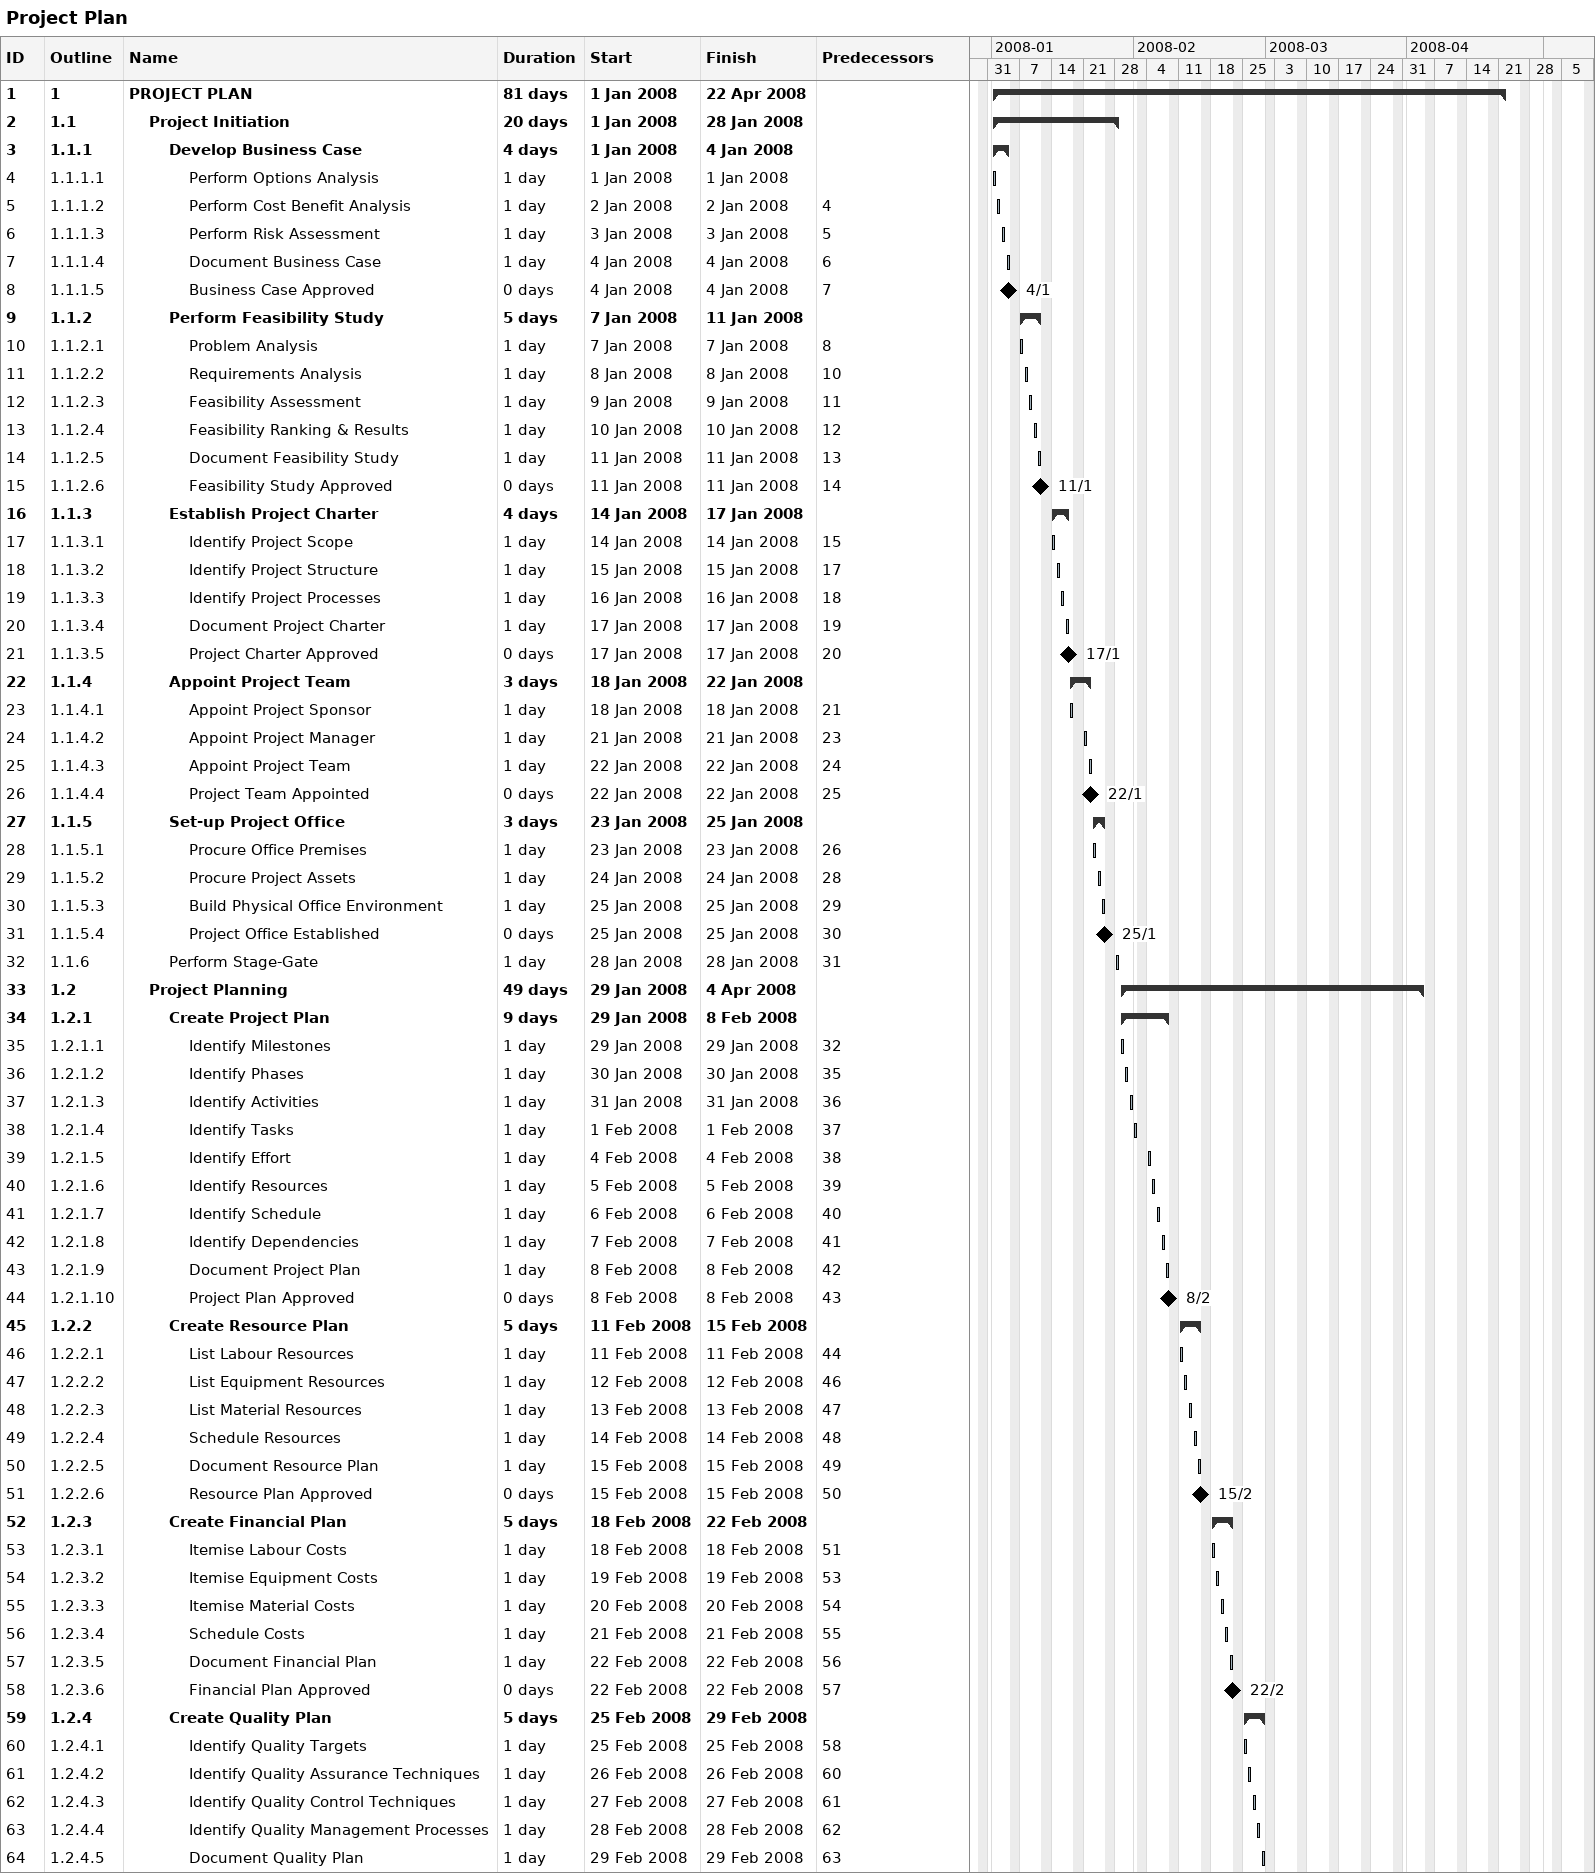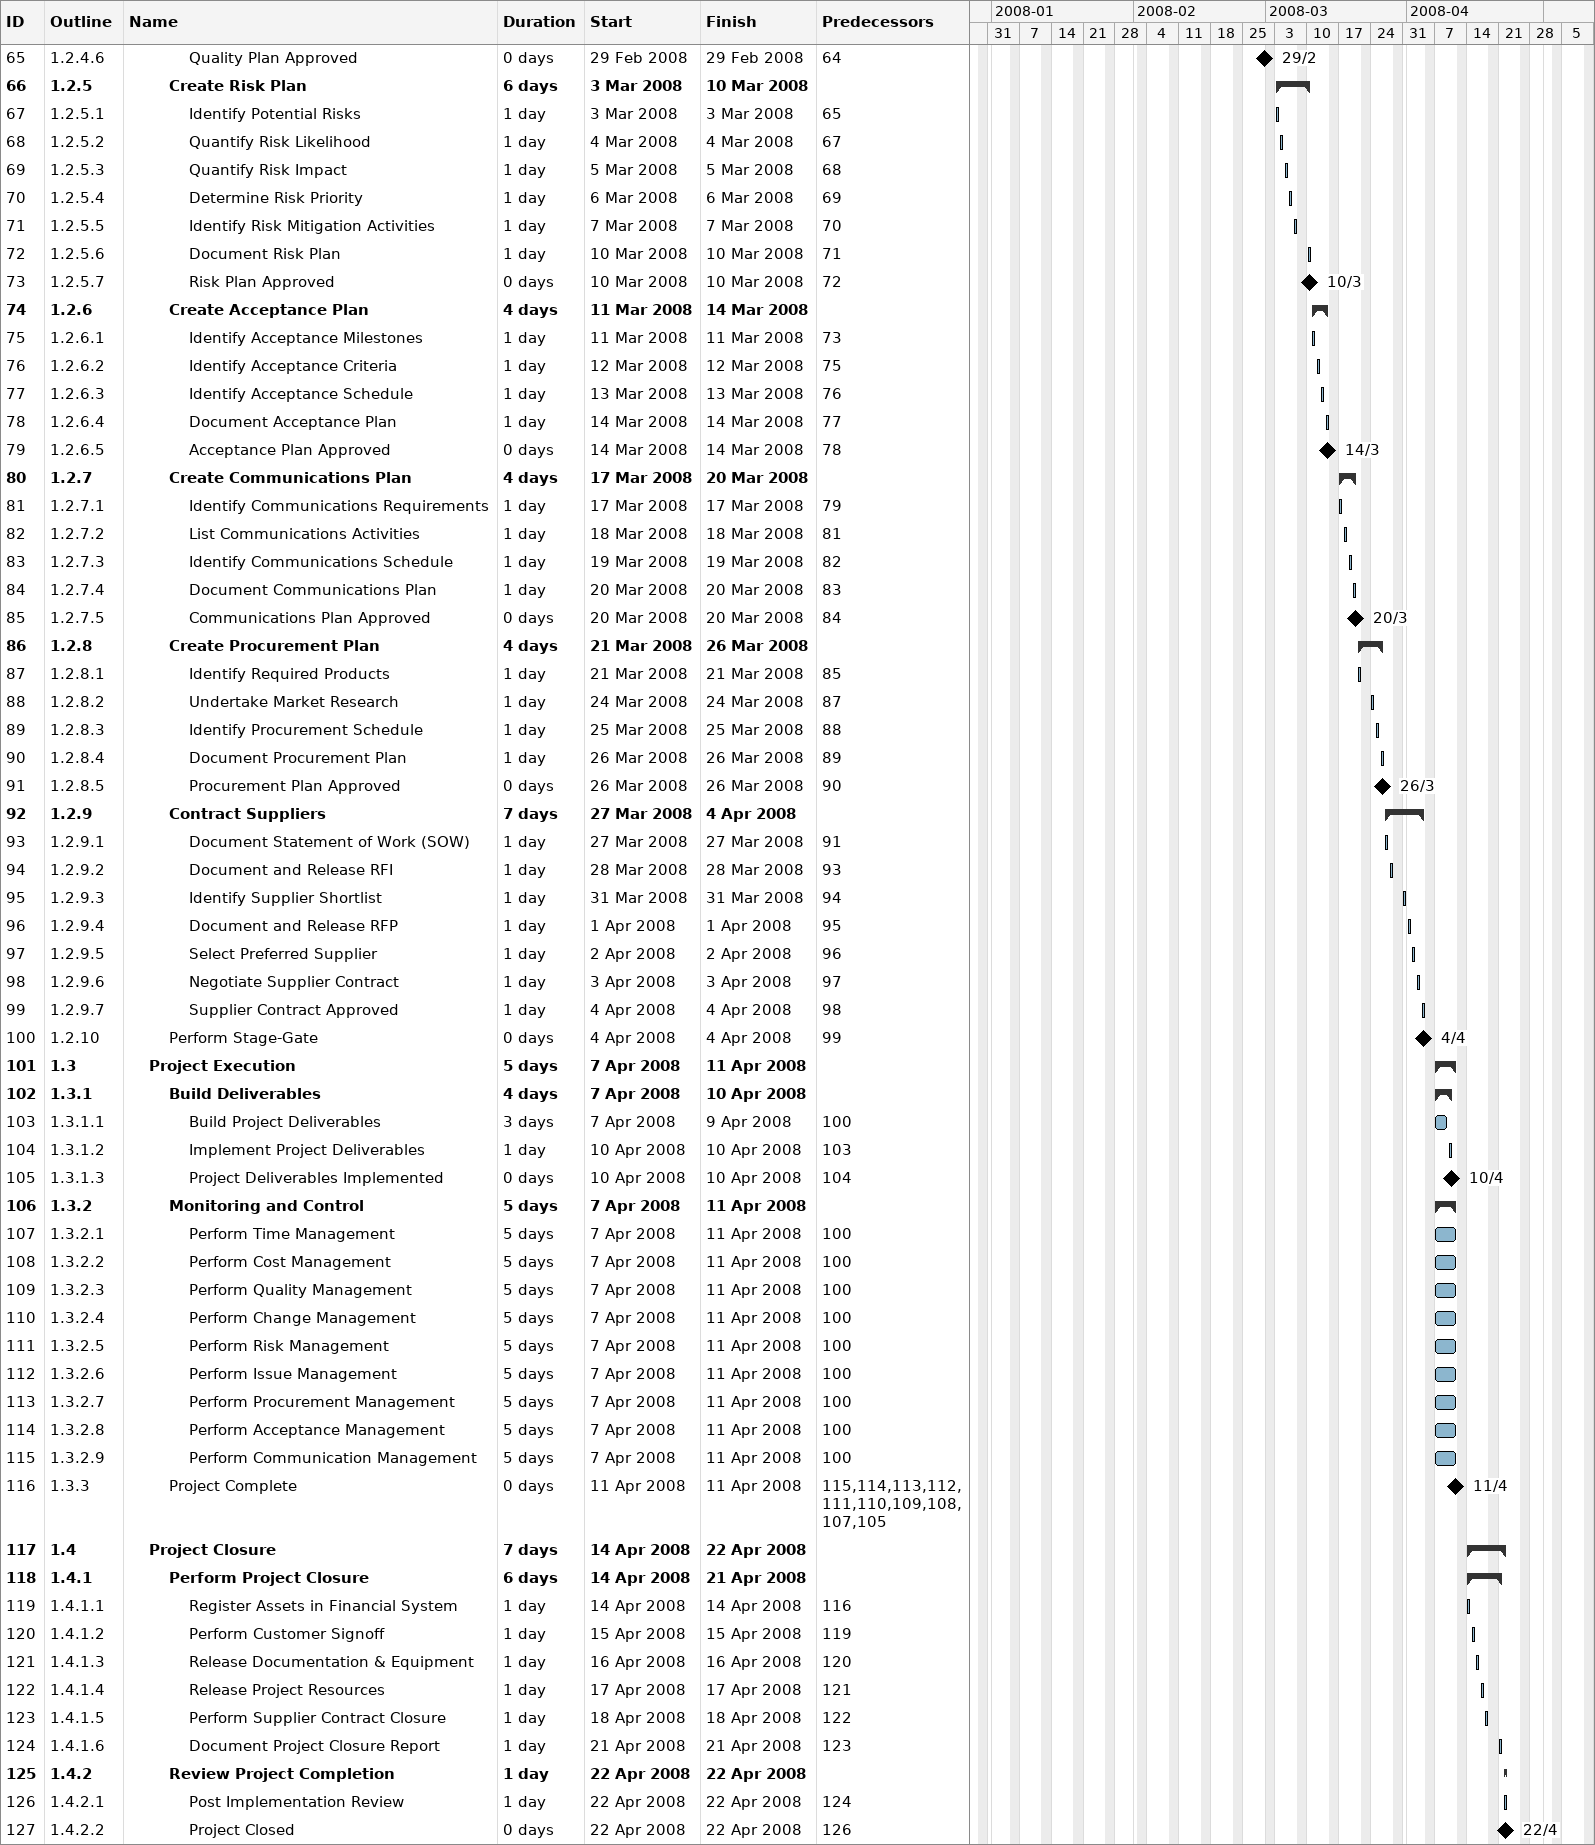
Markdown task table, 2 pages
Project Plan

| ID | WBS | Task | Duration | Start | Finish | Predecessors |
|---|---|---|---|---|---|---|
| 1 | 1 | **PROJECT PLAN** | 81d | 2008-01-01 | 2008-04-22 |  |
| 2 | 1.1 | **Project Initiation** | 20d | 2008-01-01 | 2008-01-28 |  |
| 3 | 1.1.1 | **Develop Business Case** | 4d | 2008-01-01 | 2008-01-04 |  |
| 4 | 1.1.1.1 | Perform Options Analysis | 1d | 2008-01-01 | 2008-01-01 |  |
| 5 | 1.1.1.2 | Perform Cost Benefit Analysis | 1d | 2008-01-02 | 2008-01-02 | 4 |
| 6 | 1.1.1.3 | Perform Risk Assessment | 1d | 2008-01-03 | 2008-01-03 | 5 |
| 7 | 1.1.1.4 | Document Business Case | 1d | 2008-01-04 | 2008-01-04 | 6 |
| 8 | 1.1.1.5 | Business Case Approved | 0d | 2008-01-04 | 2008-01-04 | 7 |
| 9 | 1.1.2 | **Perform Feasibility Study** | 5d | 2008-01-07 | 2008-01-11 |  |
| 10 | 1.1.2.1 | Problem Analysis | 1d | 2008-01-07 | 2008-01-07 | 8 |
| 11 | 1.1.2.2 | Requirements Analysis | 1d | 2008-01-08 | 2008-01-08 | 10 |
| 12 | 1.1.2.3 | Feasibility Assessment | 1d | 2008-01-09 | 2008-01-09 | 11 |
| 13 | 1.1.2.4 | Feasibility Ranking & Results | 1d | 2008-01-10 | 2008-01-10 | 12 |
| 14 | 1.1.2.5 | Document Feasibility Study | 1d | 2008-01-11 | 2008-01-11 | 13 |
| 15 | 1.1.2.6 | Feasibility Study Approved | 0d | 2008-01-11 | 2008-01-11 | 14 |
| 16 | 1.1.3 | **Establish Project Charter** | 4d | 2008-01-14 | 2008-01-17 |  |
| 17 | 1.1.3.1 | Identify Project Scope | 1d | 2008-01-14 | 2008-01-14 | 15 |
| 18 | 1.1.3.2 | Identify Project Structure | 1d | 2008-01-15 | 2008-01-15 | 17 |
| 19 | 1.1.3.3 | Identify Project Processes | 1d | 2008-01-16 | 2008-01-16 | 18 |
| 20 | 1.1.3.4 | Document Project Charter | 1d | 2008-01-17 | 2008-01-17 | 19 |
| 21 | 1.1.3.5 | Project Charter Approved | 0d | 2008-01-17 | 2008-01-17 | 20 |
| 22 | 1.1.4 | **Appoint Project Team** | 3d | 2008-01-18 | 2008-01-22 |  |
| 23 | 1.1.4.1 | Appoint Project Sponsor | 1d | 2008-01-18 | 2008-01-18 | 21 |
| 24 | 1.1.4.2 | Appoint Project Manager | 1d | 2008-01-21 | 2008-01-21 | 23 |
| 25 | 1.1.4.3 | Appoint Project Team | 1d | 2008-01-22 | 2008-01-22 | 24 |
| 26 | 1.1.4.4 | Project Team Appointed | 0d | 2008-01-22 | 2008-01-22 | 25 |
| 27 | 1.1.5 | **Set-up Project Office** | 3d | 2008-01-23 | 2008-01-25 |  |
| 28 | 1.1.5.1 | Procure Office Premises | 1d | 2008-01-23 | 2008-01-23 | 26 |
| 29 | 1.1.5.2 | Procure Project Assets | 1d | 2008-01-24 | 2008-01-24 | 28 |
| 30 | 1.1.5.3 | Build Physical Office Environment | 1d | 2008-01-25 | 2008-01-25 | 29 |
| 31 | 1.1.5.4 | Project Office Established | 0d | 2008-01-25 | 2008-01-25 | 30 |
| 32 | 1.1.6 | Perform Stage-Gate | 1d | 2008-01-28 | 2008-01-28 | 31 |
| 33 | 1.2 | **Project Planning** | 49d | 2008-01-29 | 2008-04-04 |  |
| 34 | 1.2.1 | **Create Project Plan** | 9d | 2008-01-29 | 2008-02-08 |  |
| 35 | 1.2.1.1 | Identify Milestones | 1d | 2008-01-29 | 2008-01-29 | 32 |
| 36 | 1.2.1.2 | Identify Phases | 1d | 2008-01-30 | 2008-01-30 | 35 |
| 37 | 1.2.1.3 | Identify Activities | 1d | 2008-01-31 | 2008-01-31 | 36 |
| 38 | 1.2.1.4 | Identify Tasks | 1d | 2008-02-01 | 2008-02-01 | 37 |
| 39 | 1.2.1.5 | Identify Effort | 1d | 2008-02-04 | 2008-02-04 | 38 |
| 40 | 1.2.1.6 | Identify Resources | 1d | 2008-02-05 | 2008-02-05 | 39 |
| 41 | 1.2.1.7 | Identify Schedule | 1d | 2008-02-06 | 2008-02-06 | 40 |
| 42 | 1.2.1.8 | Identify Dependencies | 1d | 2008-02-07 | 2008-02-07 | 41 |
| 43 | 1.2.1.9 | Document Project Plan | 1d | 2008-02-08 | 2008-02-08 | 42 |
| 44 | 1.2.1.10 | Project Plan Approved | 0d | 2008-02-08 | 2008-02-08 | 43 |
| 45 | 1.2.2 | **Create Resource Plan** | 5d | 2008-02-11 | 2008-02-15 |  |
| 46 | 1.2.2.1 | List Labour Resources | 1d | 2008-02-11 | 2008-02-11 | 44 |
| 47 | 1.2.2.2 | List Equipment Resources | 1d | 2008-02-12 | 2008-02-12 | 46 |
| 48 | 1.2.2.3 | List Material Resources | 1d | 2008-02-13 | 2008-02-13 | 47 |
| 49 | 1.2.2.4 | Schedule Resources | 1d | 2008-02-14 | 2008-02-14 | 48 |
| 50 | 1.2.2.5 | Document Resource Plan | 1d | 2008-02-15 | 2008-02-15 | 49 |
| 51 | 1.2.2.6 | Resource Plan Approved | 0d | 2008-02-15 | 2008-02-15 | 50 |
| 52 | 1.2.3 | **Create Financial Plan** | 5d | 2008-02-18 | 2008-02-22 |  |
| 53 | 1.2.3.1 | Itemise Labour Costs | 1d | 2008-02-18 | 2008-02-18 | 51 |
| 54 | 1.2.3.2 | Itemise Equipment Costs | 1d | 2008-02-19 | 2008-02-19 | 53 |
| 55 | 1.2.3.3 | Itemise Material Costs | 1d | 2008-02-20 | 2008-02-20 | 54 |
| 56 | 1.2.3.4 | Schedule Costs | 1d | 2008-02-21 | 2008-02-21 | 55 |
| 57 | 1.2.3.5 | Document Financial Plan | 1d | 2008-02-22 | 2008-02-22 | 56 |
| 58 | 1.2.3.6 | Financial Plan Approved | 0d | 2008-02-22 | 2008-02-22 | 57 |
| 59 | 1.2.4 | **Create Quality Plan** | 5d | 2008-02-25 | 2008-02-29 |  |
| 60 | 1.2.4.1 | Identify Quality Targets | 1d | 2008-02-25 | 2008-02-25 | 58 |
| 61 | 1.2.4.2 | Identify Quality Assurance Techniques | 1d | 2008-02-26 | 2008-02-26 | 60 |
| 62 | 1.2.4.3 | Identify Quality Control Techniques | 1d | 2008-02-27 | 2008-02-27 | 61 |
| 63 | 1.2.4.4 | Identify Quality Management Processes | 1d | 2008-02-28 | 2008-02-28 | 62 |
| 64 | 1.2.4.5 | Document Quality Plan | 1d | 2008-02-29 | 2008-02-29 | 63 |
| 65 | 1.2.4.6 | Quality Plan Approved | 0d | 2008-02-29 | 2008-02-29 | 64 |
| 66 | 1.2.5 | **Create Risk Plan** | 6d | 2008-03-03 | 2008-03-10 |  |
| 67 | 1.2.5.1 | Identify Potential Risks | 1d | 2008-03-03 | 2008-03-03 | 65 |
| 68 | 1.2.5.2 | Quantify Risk Likelihood | 1d | 2008-03-04 | 2008-03-04 | 67 |
| 69 | 1.2.5.3 | Quantify Risk Impact | 1d | 2008-03-05 | 2008-03-05 | 68 |
| 70 | 1.2.5.4 | Determine Risk Priority | 1d | 2008-03-06 | 2008-03-06 | 69 |
| 71 | 1.2.5.5 | Identify Risk Mitigation Activities | 1d | 2008-03-07 | 2008-03-07 | 70 |
| 72 | 1.2.5.6 | Document Risk Plan | 1d | 2008-03-10 | 2008-03-10 | 71 |
| 73 | 1.2.5.7 | Risk Plan Approved | 0d | 2008-03-10 | 2008-03-10 | 72 |
| 74 | 1.2.6 | **Create Acceptance Plan** | 4d | 2008-03-11 | 2008-03-14 |  |
| 75 | 1.2.6.1 | Identify Acceptance Milestones | 1d | 2008-03-11 | 2008-03-11 | 73 |
| 76 | 1.2.6.2 | Identify Acceptance Criteria | 1d | 2008-03-12 | 2008-03-12 | 75 |
| 77 | 1.2.6.3 | Identify Acceptance Schedule | 1d | 2008-03-13 | 2008-03-13 | 76 |
| 78 | 1.2.6.4 | Document Acceptance Plan | 1d | 2008-03-14 | 2008-03-14 | 77 |
| 79 | 1.2.6.5 | Acceptance Plan Approved | 0d | 2008-03-14 | 2008-03-14 | 78 |
| 80 | 1.2.7 | **Create Communications Plan** | 4d | 2008-03-17 | 2008-03-20 |  |
| 81 | 1.2.7.1 | Identify Communications Requirements | 1d | 2008-03-17 | 2008-03-17 | 79 |
| 82 | 1.2.7.2 | List Communications Activities | 1d | 2008-03-18 | 2008-03-18 | 81 |
| 83 | 1.2.7.3 | Identify Communications Schedule | 1d | 2008-03-19 | 2008-03-19 | 82 |
| 84 | 1.2.7.4 | Document Communications Plan | 1d | 2008-03-20 | 2008-03-20 | 83 |
| 85 | 1.2.7.5 | Communications Plan Approved | 0d | 2008-03-20 | 2008-03-20 | 84 |
| 86 | 1.2.8 | **Create Procurement Plan** | 4d | 2008-03-21 | 2008-03-26 |  |
| 87 | 1.2.8.1 | Identify Required Products | 1d | 2008-03-21 | 2008-03-21 | 85 |
| 88 | 1.2.8.2 | Undertake Market Research | 1d | 2008-03-24 | 2008-03-24 | 87 |
| 89 | 1.2.8.3 | Identify Procurement Schedule | 1d | 2008-03-25 | 2008-03-25 | 88 |
| 90 | 1.2.8.4 | Document Procurement Plan | 1d | 2008-03-26 | 2008-03-26 | 89 |
| 91 | 1.2.8.5 | Procurement Plan Approved | 0d | 2008-03-26 | 2008-03-26 | 90 |
| 92 | 1.2.9 | **Contract Suppliers** | 7d | 2008-03-27 | 2008-04-04 |  |
| 93 | 1.2.9.1 | Document Statement of Work (SOW) | 1d | 2008-03-27 | 2008-03-27 | 91 |
| 94 | 1.2.9.2 | Document and Release RFI | 1d | 2008-03-28 | 2008-03-28 | 93 |
| 95 | 1.2.9.3 | Identify Supplier Shortlist | 1d | 2008-03-31 | 2008-03-31 | 94 |
| 96 | 1.2.9.4 | Document and Release RFP | 1d | 2008-04-01 | 2008-04-01 | 95 |
| 97 | 1.2.9.5 | Select Preferred Supplier | 1d | 2008-04-02 | 2008-04-02 | 96 |
| 98 | 1.2.9.6 | Negotiate Supplier Contract | 1d | 2008-04-03 | 2008-04-03 | 97 |
| 99 | 1.2.9.7 | Supplier Contract Approved | 1d | 2008-04-04 | 2008-04-04 | 98 |
| 100 | 1.2.10 | Perform Stage-Gate | 0d | 2008-04-04 | 2008-04-04 | 99 |
| 101 | 1.3 | **Project Execution** | 5d | 2008-04-07 | 2008-04-11 |  |
| 102 | 1.3.1 | **Build Deliverables** | 4d | 2008-04-07 | 2008-04-10 |  |
| 103 | 1.3.1.1 | Build Project Deliverables | 3d | 2008-04-07 | 2008-04-09 | 100 |
| 104 | 1.3.1.2 | Implement Project Deliverables | 1d | 2008-04-10 | 2008-04-10 | 103 |
| 105 | 1.3.1.3 | Project Deliverables Implemented | 0d | 2008-04-10 | 2008-04-10 | 104 |
| 106 | 1.3.2 | **Monitoring and Control** | 5d | 2008-04-07 | 2008-04-11 |  |
| 107 | 1.3.2.1 | Perform Time Management | 5d | 2008-04-07 | 2008-04-11 | 100 |
| 108 | 1.3.2.2 | Perform Cost Management | 5d | 2008-04-07 | 2008-04-11 | 100 |
| 109 | 1.3.2.3 | Perform Quality Management | 5d | 2008-04-07 | 2008-04-11 | 100 |
| 110 | 1.3.2.4 | Perform Change Management | 5d | 2008-04-07 | 2008-04-11 | 100 |
| 111 | 1.3.2.5 | Perform Risk Management | 5d | 2008-04-07 | 2008-04-11 | 100 |
| 112 | 1.3.2.6 | Perform Issue Management | 5d | 2008-04-07 | 2008-04-11 | 100 |
| 113 | 1.3.2.7 | Perform Procurement Management | 5d | 2008-04-07 | 2008-04-11 | 100 |
| 114 | 1.3.2.8 | Perform Acceptance Management | 5d | 2008-04-07 | 2008-04-11 | 100 |
| 115 | 1.3.2.9 | Perform Communication Management | 5d | 2008-04-07 | 2008-04-11 | 100 |
| 116 | 1.3.3 | Project Complete | 0d | 2008-04-11 | 2008-04-11 | 115, 114, 113, 112, 111, 110, 109, 108, 107, 105 |
| 117 | 1.4 | **Project Closure** | 7d | 2008-04-14 | 2008-04-22 |  |
| 118 | 1.4.1 | **Perform Project Closure** | 6d | 2008-04-14 | 2008-04-21 |  |
| 119 | 1.4.1.1 | Register Assets in Financial System | 1d | 2008-04-14 | 2008-04-14 | 116 |
| 120 | 1.4.1.2 | Perform Customer Signoff | 1d | 2008-04-15 | 2008-04-15 | 119 |
| 121 | 1.4.1.3 | Release Documentation & Equipment | 1d | 2008-04-16 | 2008-04-16 | 120 |
| 122 | 1.4.1.4 | Release Project Resources | 1d | 2008-04-17 | 2008-04-17 | 121 |
| 123 | 1.4.1.5 | Perform Supplier Contract Closure | 1d | 2008-04-18 | 2008-04-18 | 122 |
| 124 | 1.4.1.6 | Document Project Closure Report | 1d | 2008-04-21 | 2008-04-21 | 123 |
| 125 | 1.4.2 | **Review Project Completion** | 1d | 2008-04-22 | 2008-04-22 |  |
| 126 | 1.4.2.1 | Post Implementation Review | 1d | 2008-04-22 | 2008-04-22 | 124 |
| 127 | 1.4.2.2 | Project Closed | 0d | 2008-04-22 | 2008-04-22 | 126 |
